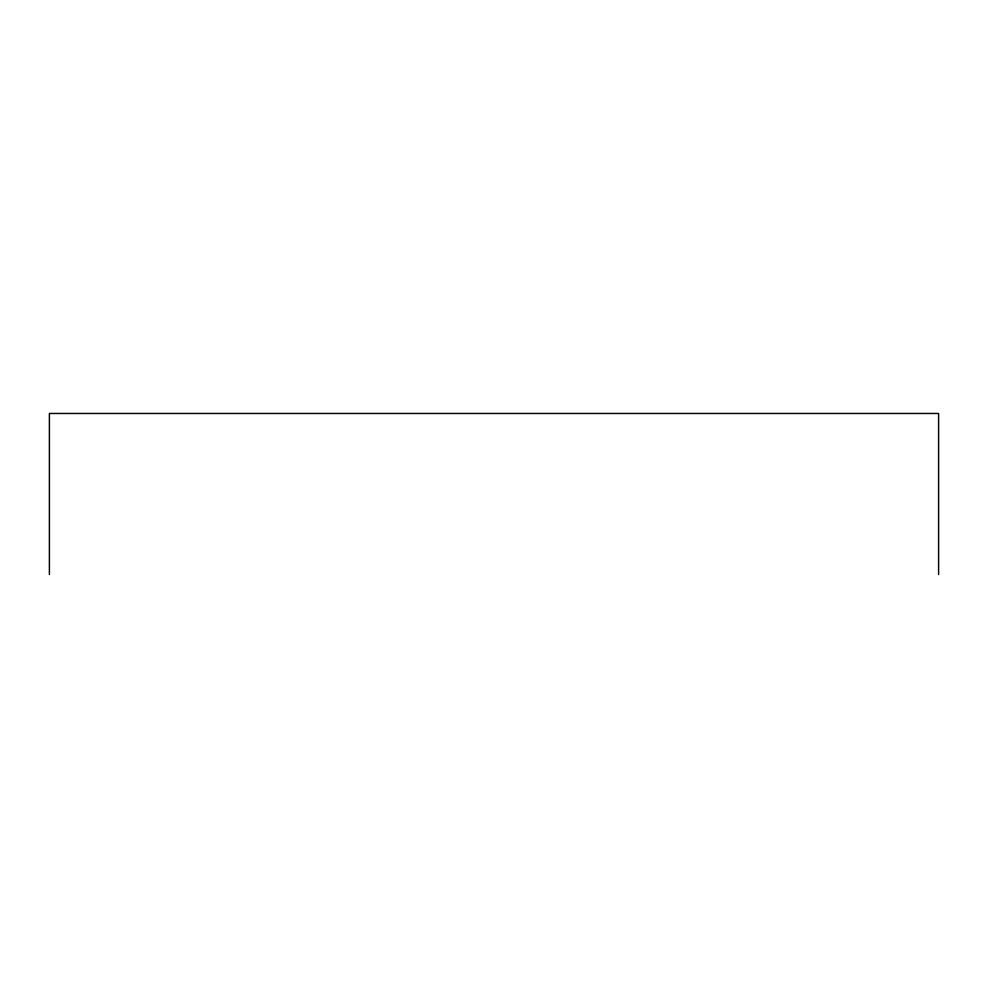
<?xml version="1.0" encoding="UTF-8"?>
<svg xmlns="http://www.w3.org/2000/svg" width="988" height="988" viewBox="0 0 988 988"><rect width="100%" height="100%" fill="white"/><g stroke="black" fill="none" stroke-linecap="round" stroke-linejoin="round"><path stroke-width="1.48" d="M938.6 574.534L938.6 413.466L49.4 413.466L49.4 574.534"/></g></svg>
